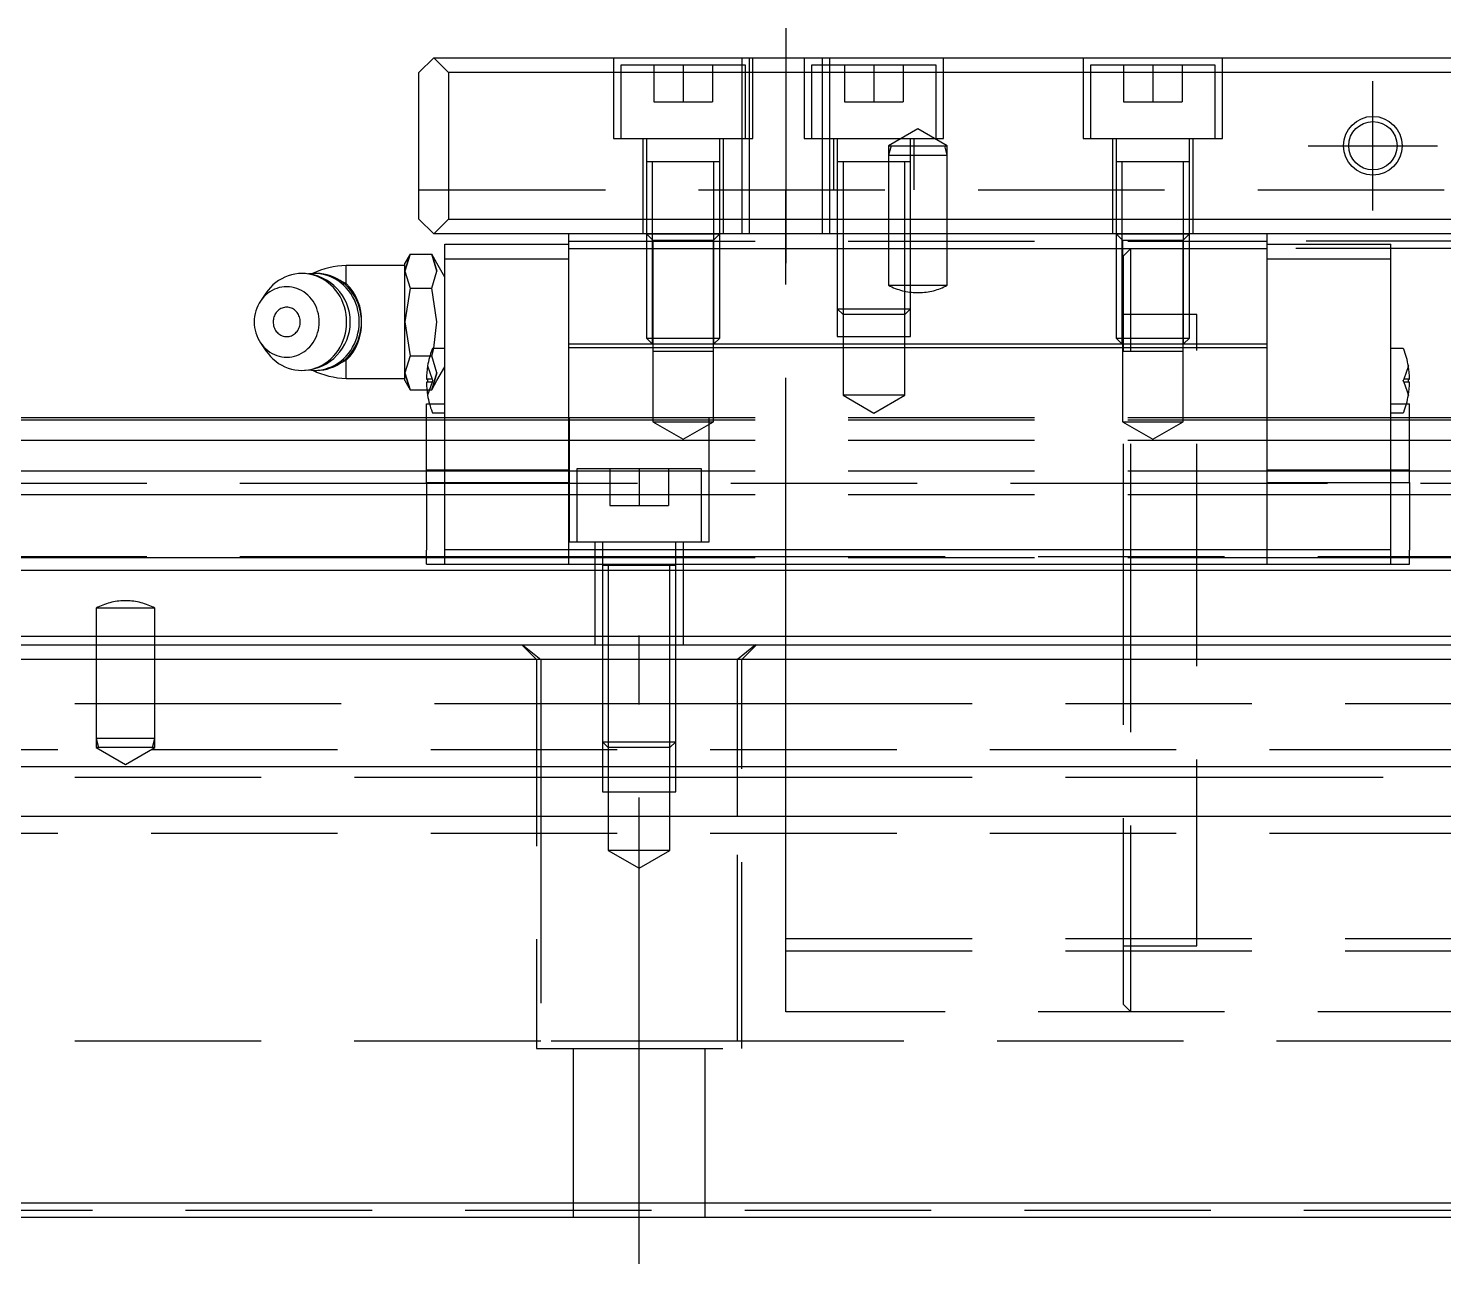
# Model space of a CAD drawing. Extents: x -8 to 904, y -330 to 120.
# Drawn here: x 218.4 to 314.8, y -299.6 to -215.4 of the extents above; entities that cross this region are included whole.
import ezdxf

# ---------------------------------------------------------------- set-up
doc = ezdxf.new("R2010")
doc.units = 0
doc.linetypes.add('CENTER', pattern=[50.8, 31.75, -6.35, 6.35, -6.35])
doc.linetypes.add('DASHED', pattern=[19.05, 12.7, -6.35])
doc.layers.get('0').update_dxf_attribs({"linetype": 'CONTINUOUS'})
doc.layers.add('CENTER', color=1, linetype='CENTER')

msp = doc.modelspace()

# ---------------------------------------------------------------- linework, layer by layer
at = {"color": 7, "linetype": 'CONTINUOUS'}
for p, q in [((246, -217.405), (245, -218.405)), ((246, -217.405), (394, -217.405)), ((247, -218.405), (246, -217.405)), ((245, -228.405), (245, -218.405)), ((393, -218.405), (247, -218.405)), ((247, -218.405), (247, -228.405)), ((297.5, -224.505), (292.5, -224.505)), ((245, -228.405), (246, -229.405)), ((246, -229.405), (247, -228.405)), ((247, -228.405), (393, -228.405)), ((394, -229.405), (246, -229.405)), ((255.2, -230.405), (255.2, -229.405)), ((302.8, -230.405), (302.8, -229.405)), ((246.768, -231.105), (246.768, -230.105)), ((246.768, -230.105), (255.2, -230.105)), ((255.2, -230.405), (302.8, -230.405)), ((255.2, -236.905), (255.2, -230.405)), ((302.8, -230.105), (311.232, -230.105)), ((302.8, -236.905), (302.8, -230.405)), ((311.232, -231.105), (311.232, -230.105)), ((244.4, -230.786), (244.043, -231.405)), ((244.4, -230.786), (244.043, -231.941)), ((244.043, -231.941), (244.043, -231.405)), ((244.401, -230.785), (244.4, -230.786)), ((244.4, -230.786), (245.865, -230.786)), ((246.222, -231.405), (245.865, -230.786)), ((246.222, -231.941), (245.865, -230.786)), ((246.768, -232.35), (246.222, -231.405)), ((246.768, -231.105), (255.2, -231.105)), ((246.768, -250.905), (246.768, -231.105)), ((302.8, -231.105), (311.232, -231.105)), ((311.232, -250.905), (311.232, -231.105)), ((235.86, -232.352), (235.644, -232.459)), ((236.083, -232.264), (235.86, -232.352)), ((236.312, -232.195), (236.083, -232.264)), ((236.545, -232.145), (236.312, -232.195)), ((236.781, -232.115), (236.545, -232.145)), ((237.018, -232.105), (236.781, -232.115)), ((237.258, -232.115), (237.018, -232.105)), ((237.495, -232.146), (237.258, -232.115)), ((237.878, -232.105), (237.466, -232.135)), ((237.73, -232.196), (237.495, -232.146)), ((237.961, -232.266), (237.73, -232.196)), ((238.117, -232.115), (237.878, -232.105)), ((238.031, -232.105), (237.878, -232.105)), ((238.185, -232.356), (237.961, -232.266)), ((238.271, -232.115), (238.031, -232.105)), ((238.355, -232.146), (238.117, -232.115)), ((238.403, -232.465), (238.185, -232.356)), ((238.508, -232.146), (238.271, -232.115)), ((238.59, -232.196), (238.355, -232.146)), ((238.743, -232.196), (238.508, -232.146)), ((238.82, -232.267), (238.59, -232.196)), ((238.973, -232.267), (238.743, -232.196)), ((239.045, -232.356), (238.82, -232.267)), ((239.198, -232.356), (238.973, -232.267)), ((239.262, -232.465), (239.045, -232.356)), ((239.415, -232.465), (239.198, -232.356)), ((239.282, -232.396), (240.043, -232.792)), ((244.043, -231.555), (240.043, -231.555)), ((240.043, -232.792), (240.043, -231.555)), ((244.043, -231.941), (244.4, -233.096)), ((244.043, -235.405), (244.043, -231.941)), ((245.865, -233.096), (246.222, -231.941)), ((234.713, -233.245), (234.565, -233.446)), ((234.838, -233.351), (234.693, -233.454)), ((234.876, -233.058), (234.713, -233.245)), ((234.99, -233.26), (234.838, -233.351)), ((235.051, -232.884), (234.876, -233.058)), ((235.148, -233.183), (234.99, -233.26)), ((235.238, -232.726), (235.051, -232.884)), ((235.312, -233.118), (235.148, -233.183)), ((235.436, -232.584), (235.238, -232.726)), ((235.479, -233.068), (235.312, -233.118)), ((235.644, -232.459), (235.436, -232.584)), ((235.649, -233.033), (235.479, -233.068)), ((235.822, -233.012), (235.649, -233.033)), ((235.995, -233.005), (235.822, -233.012)), ((236.169, -233.013), (235.995, -233.005)), ((236.341, -233.036), (236.169, -233.013)), ((236.511, -233.073), (236.341, -233.036)), ((236.678, -233.125), (236.511, -233.073)), ((236.841, -233.191), (236.678, -233.125)), ((236.998, -233.27), (236.841, -233.191)), ((237.149, -233.362), (236.998, -233.27)), ((237.293, -233.467), (237.149, -233.362)), ((238.612, -232.591), (238.403, -232.465)), ((238.811, -232.735), (238.612, -232.591)), ((238.999, -232.896), (238.811, -232.735)), ((239.174, -233.071), (238.999, -232.896)), ((239.337, -233.262), (239.174, -233.071)), ((239.471, -232.591), (239.262, -232.465)), ((239.485, -233.465), (239.337, -233.262)), ((239.624, -232.591), (239.415, -232.465)), ((239.67, -232.735), (239.471, -232.591)), ((239.823, -232.735), (239.624, -232.591)), ((239.858, -232.896), (239.67, -232.735)), ((240.011, -232.896), (239.823, -232.735)), ((240.034, -233.072), (239.858, -232.896)), ((240.187, -233.072), (240.011, -232.896)), ((240.197, -233.262), (240.034, -233.072)), ((240.35, -233.262), (240.187, -233.072)), ((240.345, -233.465), (240.197, -233.262)), ((240.498, -233.465), (240.35, -233.262)), ((244.4, -233.096), (244.043, -235.405)), ((244.4, -233.096), (245.865, -233.096)), ((246.222, -235.405), (245.865, -233.096)), ((234.015, -234.304), (233.941, -234.477)), ((234.102, -234.138), (234.015, -234.304)), ((234.201, -233.98), (234.102, -234.138)), ((234.565, -233.446), (234.201, -233.98)), ((234.309, -233.834), (234.201, -233.98)), ((234.428, -233.697), (234.309, -233.834)), ((234.556, -233.57), (234.428, -233.697)), ((234.693, -233.454), (234.556, -233.57)), ((237.43, -233.584), (237.293, -233.467)), ((237.557, -233.712), (237.43, -233.584)), ((237.674, -233.85), (237.557, -233.712)), ((237.782, -233.998), (237.674, -233.85)), ((237.878, -234.154), (237.782, -233.998)), ((237.962, -234.318), (237.878, -234.154)), ((238.035, -234.489), (237.962, -234.318)), ((239.618, -233.681), (239.485, -233.465)), ((239.735, -233.907), (239.618, -233.681)), ((239.835, -234.142), (239.735, -233.907)), ((239.918, -234.385), (239.835, -234.142)), ((240.478, -233.681), (240.345, -233.465)), ((240.595, -233.907), (240.478, -233.681)), ((240.631, -233.681), (240.498, -233.465)), ((240.695, -234.142), (240.595, -233.907)), ((240.748, -233.907), (240.631, -233.681)), ((240.778, -234.385), (240.695, -234.142)), ((240.848, -234.142), (240.748, -233.907)), ((240.931, -234.385), (240.848, -234.142)), ((233.775, -235.215), (233.768, -235.405)), ((233.796, -235.025), (233.775, -235.215)), ((233.831, -234.838), (233.796, -235.025)), ((233.879, -234.655), (233.831, -234.838)), ((233.941, -234.477), (233.879, -234.655)), ((235.065, -235.318), (235.061, -235.405)), ((235.075, -235.231), (235.065, -235.318)), ((235.093, -235.146), (235.075, -235.231)), ((235.117, -235.063), (235.093, -235.146)), ((235.148, -234.982), (235.117, -235.063)), ((235.185, -234.905), (235.148, -234.982)), ((235.229, -234.831), (235.185, -234.905)), ((235.278, -234.762), (235.229, -234.831)), ((235.332, -234.698), (235.278, -234.762)), ((235.391, -234.639), (235.332, -234.698)), ((235.455, -234.586), (235.391, -234.639)), ((235.523, -234.539), (235.455, -234.586)), ((235.595, -234.499), (235.523, -234.539)), ((235.669, -234.465), (235.595, -234.499)), ((235.746, -234.439), (235.669, -234.465)), ((235.825, -234.42), (235.746, -234.439)), ((235.905, -234.409), (235.825, -234.42)), ((235.985, -234.405), (235.905, -234.409)), ((236.066, -234.409), (235.985, -234.405)), ((236.146, -234.42), (236.066, -234.409)), ((236.224, -234.439), (236.146, -234.42)), ((236.301, -234.465), (236.224, -234.439)), ((236.376, -234.499), (236.301, -234.465)), ((236.447, -234.539), (236.376, -234.499)), ((236.515, -234.586), (236.447, -234.539)), ((236.579, -234.639), (236.515, -234.586)), ((236.639, -234.698), (236.579, -234.639)), ((236.693, -234.762), (236.639, -234.698)), ((236.742, -234.831), (236.693, -234.762)), ((236.785, -234.905), (236.742, -234.831)), ((236.823, -234.982), (236.785, -234.905)), ((236.853, -235.063), (236.823, -234.982)), ((236.878, -235.146), (236.853, -235.063)), ((236.895, -235.231), (236.878, -235.146)), ((236.906, -235.318), (236.895, -235.231)), ((236.909, -235.405), (236.906, -235.318)), ((238.095, -234.665), (238.035, -234.489)), ((238.142, -234.846), (238.095, -234.665)), ((238.175, -235.031), (238.142, -234.846)), ((238.196, -235.217), (238.175, -235.031)), ((238.203, -235.405), (238.196, -235.217)), ((239.983, -234.635), (239.918, -234.385)), ((240.03, -234.889), (239.983, -234.635)), ((240.058, -235.146), (240.03, -234.889)), ((240.067, -235.405), (240.058, -235.146)), ((240.843, -234.635), (240.778, -234.385)), ((240.889, -234.889), (240.843, -234.635)), ((240.918, -235.146), (240.889, -234.889)), ((240.927, -235.405), (240.918, -235.146)), ((240.996, -234.635), (240.931, -234.385)), ((241.043, -234.889), (240.996, -234.635)), ((241.071, -235.146), (241.043, -234.889)), ((241.08, -235.405), (241.071, -235.146)), ((233.768, -235.405), (233.775, -235.595)), ((233.775, -235.595), (233.796, -235.785)), ((233.796, -235.785), (233.831, -235.972)), ((233.831, -235.972), (233.879, -236.155)), ((233.879, -236.155), (233.941, -236.333)), ((235.061, -235.405), (235.065, -235.492)), ((235.065, -235.492), (235.075, -235.579)), ((235.075, -235.579), (235.093, -235.664)), ((235.093, -235.664), (235.117, -235.747)), ((235.117, -235.747), (235.148, -235.828)), ((235.148, -235.828), (235.185, -235.905)), ((235.185, -235.905), (235.229, -235.979)), ((235.229, -235.979), (235.278, -236.048)), ((235.278, -236.048), (235.332, -236.112)), ((235.332, -236.112), (235.391, -236.171)), ((235.391, -236.171), (235.455, -236.224)), ((235.455, -236.224), (235.523, -236.271)), ((235.523, -236.271), (235.595, -236.311)), ((236.376, -236.311), (236.447, -236.271)), ((236.447, -236.271), (236.515, -236.224)), ((236.515, -236.224), (236.579, -236.171)), ((236.579, -236.171), (236.639, -236.112)), ((236.639, -236.112), (236.693, -236.048)), ((236.693, -236.048), (236.742, -235.979)), ((236.742, -235.979), (236.785, -235.905)), ((236.785, -235.905), (236.823, -235.828)), ((236.823, -235.828), (236.853, -235.747)), ((236.853, -235.747), (236.878, -235.664)), ((236.878, -235.664), (236.895, -235.579)), ((236.895, -235.579), (236.906, -235.492)), ((236.906, -235.492), (236.909, -235.405)), ((238.035, -236.321), (238.095, -236.145)), ((238.095, -236.145), (238.142, -235.964)), ((238.142, -235.964), (238.175, -235.779)), ((238.175, -235.779), (238.196, -235.593)), ((238.196, -235.593), (238.203, -235.405)), ((239.918, -236.425), (239.983, -236.175)), ((239.983, -236.175), (240.03, -235.921)), ((240.03, -235.921), (240.058, -235.664)), ((240.058, -235.664), (240.067, -235.405)), ((240.778, -236.425), (240.843, -236.175)), ((240.843, -236.175), (240.889, -235.921)), ((240.889, -235.921), (240.918, -235.664)), ((240.918, -235.664), (240.927, -235.405)), ((240.931, -236.425), (240.996, -236.175)), ((240.996, -236.175), (241.043, -235.921)), ((241.043, -235.921), (241.071, -235.664)), ((241.071, -235.664), (241.08, -235.405)), ((244.043, -238.869), (244.043, -235.405)), ((244.043, -235.405), (244.4, -237.714)), ((246, -237.203), (246.222, -235.405)), ((233.941, -236.333), (234.015, -236.506)), ((234.015, -236.506), (234.102, -236.672)), ((234.102, -236.672), (234.201, -236.83)), ((234.201, -236.83), (234.309, -236.976)), ((234.201, -236.83), (234.565, -237.364)), ((234.309, -236.976), (234.428, -237.113)), ((234.428, -237.113), (234.556, -237.24)), ((234.556, -237.24), (234.693, -237.356)), ((235.595, -236.311), (235.669, -236.345)), ((235.669, -236.345), (235.746, -236.371)), ((235.746, -236.371), (235.825, -236.39)), ((235.825, -236.39), (235.905, -236.401)), ((235.905, -236.401), (235.985, -236.405)), ((235.985, -236.405), (236.066, -236.401)), ((236.066, -236.401), (236.146, -236.39)), ((236.146, -236.39), (236.224, -236.371)), ((236.224, -236.371), (236.301, -236.345)), ((236.301, -236.345), (236.376, -236.311)), ((237.293, -237.343), (237.43, -237.226)), ((237.43, -237.226), (237.557, -237.098)), ((237.557, -237.098), (237.674, -236.96)), ((237.674, -236.96), (237.782, -236.812)), ((237.782, -236.812), (237.878, -236.656)), ((237.878, -236.656), (237.962, -236.492)), ((237.962, -236.492), (238.035, -236.321)), ((239.485, -237.345), (239.618, -237.129)), ((239.618, -237.129), (239.735, -236.903)), ((239.735, -236.903), (239.835, -236.668)), ((239.835, -236.668), (239.918, -236.425)), ((240.345, -237.345), (240.478, -237.129)), ((240.478, -237.129), (240.595, -236.903)), ((240.498, -237.345), (240.631, -237.129)), ((240.595, -236.903), (240.695, -236.668)), ((240.631, -237.129), (240.748, -236.903)), ((240.695, -236.668), (240.778, -236.425)), ((240.748, -236.903), (240.848, -236.668)), ((240.848, -236.668), (240.931, -236.425)), ((246.768, -237.205), (245.986, -237.205)), ((255.2, -237.155), (255.2, -236.905)), ((255.2, -236.905), (302.8, -236.905)), ((255.2, -250.905), (255.2, -237.155)), ((255.2, -237.155), (302.8, -237.155)), ((302.8, -237.155), (302.8, -236.905)), ((302.8, -250.905), (302.8, -237.155)), ((312.014, -237.205), (311.232, -237.205)), ((234.565, -237.364), (234.713, -237.565)), ((234.693, -237.356), (234.838, -237.459)), ((234.713, -237.565), (234.876, -237.752)), ((234.838, -237.459), (234.99, -237.55)), ((234.876, -237.752), (235.051, -237.926)), ((234.99, -237.55), (235.148, -237.627)), ((235.051, -237.926), (235.238, -238.084)), ((235.148, -237.627), (235.312, -237.692)), ((235.238, -238.084), (235.437, -238.226)), ((235.312, -237.692), (235.479, -237.742)), ((235.479, -237.742), (235.649, -237.777)), ((235.649, -237.777), (235.822, -237.798)), ((235.822, -237.798), (235.995, -237.805)), ((235.995, -237.805), (236.169, -237.797)), ((236.169, -237.797), (236.341, -237.774)), ((236.341, -237.774), (236.511, -237.737)), ((236.511, -237.737), (236.678, -237.685)), ((236.678, -237.685), (236.841, -237.619)), ((236.841, -237.619), (236.998, -237.54)), ((236.998, -237.54), (237.149, -237.448)), ((237.149, -237.448), (237.293, -237.343)), ((238.403, -238.345), (238.612, -238.219)), ((238.612, -238.219), (238.811, -238.075)), ((238.811, -238.075), (238.999, -237.914)), ((238.999, -237.914), (239.174, -237.738)), ((239.174, -237.738), (239.337, -237.548)), ((239.262, -238.345), (239.471, -238.219)), ((240.043, -238.018), (239.283, -238.414)), ((239.337, -237.548), (239.485, -237.345)), ((239.415, -238.345), (239.624, -238.219)), ((239.471, -238.219), (239.67, -238.075)), ((239.624, -238.219), (239.823, -238.075)), ((239.67, -238.075), (239.858, -237.914)), ((239.823, -238.075), (240.011, -237.914)), ((239.858, -237.914), (240.034, -237.738)), ((240.011, -237.914), (240.187, -237.738)), ((240.034, -237.738), (240.197, -237.548)), ((240.043, -239.255), (240.043, -238.018)), ((240.187, -237.738), (240.35, -237.548)), ((240.197, -237.548), (240.345, -237.345)), ((240.35, -237.548), (240.498, -237.345)), ((244.4, -237.714), (244.043, -238.869)), ((244.4, -237.714), (245.743, -237.714)), ((235.437, -238.226), (235.644, -238.351)), ((235.644, -238.351), (235.86, -238.458)), ((235.86, -238.458), (236.084, -238.546)), ((236.084, -238.546), (236.312, -238.615)), ((236.312, -238.615), (236.545, -238.665)), ((236.545, -238.665), (236.781, -238.695)), ((236.781, -238.695), (237.019, -238.705)), ((237.019, -238.705), (237.258, -238.695)), ((237.258, -238.695), (237.496, -238.664)), ((237.466, -238.675), (237.878, -238.705)), ((237.496, -238.664), (237.73, -238.614)), ((237.73, -238.614), (237.961, -238.543)), ((237.878, -238.705), (238.117, -238.695)), ((237.878, -238.705), (238.031, -238.705)), ((237.961, -238.543), (238.185, -238.454)), ((238.031, -238.705), (238.271, -238.695)), ((238.117, -238.695), (238.355, -238.664)), ((238.185, -238.454), (238.403, -238.345)), ((238.271, -238.695), (238.508, -238.664)), ((238.355, -238.664), (238.59, -238.614)), ((238.508, -238.664), (238.743, -238.614)), ((238.59, -238.614), (238.82, -238.543)), ((238.743, -238.614), (238.973, -238.543)), ((238.82, -238.543), (239.045, -238.454)), ((238.973, -238.543), (239.198, -238.454)), ((239.045, -238.454), (239.262, -238.345)), ((239.198, -238.454), (239.415, -238.345)), ((244.043, -239.405), (244.043, -238.869)), ((244.043, -238.869), (244.4, -240.024)), ((240.043, -239.255), (244.043, -239.255)), ((244.043, -239.405), (244.4, -240.024)), ((244.4, -240.024), (244.401, -240.025)), ((244.4, -240.024), (245.533, -240.024)), ((245.502, -239.305), (245.584, -239.305)), ((245.584, -239.505), (245.502, -239.505)), ((245.584, -239.305), (245.584, -239.505)), ((312.416, -239.505), (312.416, -239.305)), ((312.416, -239.305), (312.498, -239.305)), ((312.498, -239.505), (312.416, -239.505)), ((245.5, -240.975), (245.709, -240.975)), ((245.5, -243.575), (245.5, -240.975)), ((312.291, -240.975), (312.5, -240.975)), ((312.5, -243.575), (312.5, -240.975)), ((0, -241.905), (245.5, -241.905)), ((0, -242.069), (245.5, -242.069)), ((245.986, -241.605), (246.768, -241.605)), ((311.232, -241.605), (312.014, -241.605)), ((312.5, -241.905), (327.5, -241.905)), ((312.5, -242.069), (327.5, -242.069)), ((0, -243.467), (245.5, -243.467)), ((245.5, -245.488), (245.5, -243.575)), ((312.5, -243.467), (327.5, -243.467)), ((312.5, -245.488), (312.5, -243.575)), ((0, -245.543), (245.5, -245.543)), ((245.5, -246.333), (245.5, -245.488)), ((245.5, -245.488), (246.768, -245.488)), ((311.232, -245.488), (312.5, -245.488)), ((312.5, -246.333), (312.5, -245.488)), ((312.5, -245.543), (327.5, -245.543)), ((245.5, -246.333), (245.5, -250.943)), ((245.5, -246.333), (246.768, -246.333)), ((311.232, -246.333), (312.5, -246.333)), ((312.5, -246.333), (312.5, -250.943)), ((0, -247.164), (245.5, -247.164)), ((312.5, -247.164), (327.5, -247.164)), ((0, -251.457), (245.5, -251.457)), ((245.5, -251.905), (245.5, -250.943)), ((246.768, -251.905), (246.768, -250.905)), ((246.768, -250.905), (255.2, -250.905)), ((255.2, -251.905), (255.2, -250.905)), ((255.2, -250.905), (302.8, -250.905)), ((302.8, -250.905), (311.232, -250.905)), ((302.8, -251.905), (302.8, -250.905)), ((311.232, -251.905), (311.232, -250.905)), ((312.5, -251.905), (312.5, -250.943)), ((312.5, -251.457), (327.5, -251.457)), ((0, -252.305), (640, -252.305)), ((245.5, -251.905), (246.768, -251.905)), ((246.768, -251.905), (255.2, -251.905)), ((255.2, -251.905), (302.8, -251.905)), ((262.5, -252.005), (257.5, -252.005)), ((302.8, -251.905), (311.232, -251.905)), ((311.232, -251.905), (312.5, -251.905)), ((0, -256.805), (640, -256.805)), ((1, -257.405), (639, -257.405)), ((638, -258.405), (2, -258.405)), ((638, -265.705), (2, -265.705)), ((638, -269.105), (2, -269.105)), ((2, -295.405), (638, -295.405)), ((639, -296.405), (1, -296.405))]:
    msp.add_line(p, q, dxfattribs=at)
at = {"color": 3, "linetype": 'DASHED'}
for p, q in [((258.25, -217.405), (258.25, -222.905)), ((258.75, -217.905), (258.75, -222.905)), ((267.25, -217.905), (258.75, -217.905)), ((261, -217.905), (261, -220.405)), ((263, -217.905), (263, -220.405)), ((265, -217.905), (265, -220.405)), ((267, -217.405), (267, -217.905)), ((267, -217.905), (267, -222.905)), ((267.25, -222.905), (267.25, -217.905)), ((267.5, -217.405), (267.5, -229.405)), ((267.75, -222.905), (267.75, -217.405)), ((271.25, -217.405), (271.25, -222.905)), ((271.75, -217.905), (271.75, -222.905)), ((273, -217.905), (271.75, -217.905)), ((272.5, -229.405), (272.5, -217.405)), ((273, -229.405), (273, -217.405)), ((280.25, -217.905), (273, -217.905)), ((274, -217.905), (274, -220.405)), ((276, -217.905), (276, -220.405)), ((278, -217.905), (278, -220.405)), ((280.25, -222.905), (280.25, -217.905)), ((280.75, -222.905), (280.75, -217.405)), ((290.25, -217.405), (290.25, -222.905)), ((290.75, -217.905), (290.75, -222.905)), ((299.25, -217.905), (290.75, -217.905)), ((293, -217.905), (293, -220.405)), ((295, -217.905), (295, -220.405)), ((297, -217.905), (297, -220.405)), ((299.25, -222.905), (299.25, -217.905)), ((299.75, -222.905), (299.75, -217.405)), ((261, -220.405), (263, -220.405)), ((263, -220.405), (265, -220.405)), ((274, -220.405), (276, -220.405)), ((276, -220.405), (278, -220.405)), ((293, -220.405), (295, -220.405)), ((295, -220.405), (297, -220.405)), ((279, -222.25), (277, -223.405)), ((281, -223.405), (279, -222.25)), ((258.25, -222.905), (267.75, -222.905)), ((260.25, -222.905), (260.25, -229.405)), ((260.5, -222.905), (260.5, -224.505)), ((265.5, -224.505), (265.5, -222.905)), ((265.75, -229.405), (265.75, -222.905)), ((267, -222.905), (267, -229.405)), ((271.25, -222.905), (280.75, -222.905)), ((273.25, -222.905), (273.25, -226.405)), ((273.5, -222.905), (273.5, -224.505)), ((277, -223.405), (277, -224.035)), ((277.169, -223.405), (277, -224.035)), ((277, -223.405), (281, -223.405)), ((278.5, -223.405), (278.5, -222.905)), ((278.5, -224.505), (278.5, -223.405)), ((278.75, -226.405), (278.75, -222.905)), ((281, -224.035), (280.831, -223.405)), ((281, -224.035), (281, -223.405)), ((290.25, -222.905), (299.75, -222.905)), ((292.25, -222.905), (292.25, -229.405)), ((292.5, -222.905), (292.5, -224.505)), ((297.5, -224.505), (297.5, -222.905)), ((297.75, -229.405), (297.75, -222.905)), ((260.5, -224.5), (260.5, -224.505)), ((260.5, -224.505), (260.5, -229.405)), ((260.5, -224.505), (260.5, -224.51)), ((265.5, -224.505), (260.5, -224.505)), ((265.5, -224.505), (260.5, -224.505)), ((265.5, -224.505), (260.5, -224.505)), ((260.9, -224.505), (260.9, -229.405)), ((265.1, -229.405), (265.1, -224.505)), ((265.5, -224.505), (265.5, -224.5)), ((265.5, -229.405), (265.5, -224.505)), ((265.5, -224.51), (265.5, -224.505)), ((273.5, -224.5), (273.5, -224.505)), ((273.5, -224.505), (273.5, -226.405)), ((273.5, -224.505), (273.5, -224.51)), ((277, -224.505), (273.5, -224.505)), ((278.5, -224.505), (273.5, -224.505)), ((278.5, -224.505), (273.5, -224.505)), ((273.9, -224.505), (273.9, -226.405)), ((277, -224.035), (277, -229.405)), ((277, -224.035), (281, -224.035)), ((278.5, -224.505), (277, -224.505)), ((278.1, -226.405), (278.1, -224.505)), ((278.5, -224.505), (278.5, -224.5)), ((278.5, -226.405), (278.5, -224.505)), ((278.5, -224.51), (278.5, -224.505)), ((281, -229.405), (281, -224.035)), ((292.5, -224.5), (292.5, -224.505)), ((292.5, -224.505), (292.5, -224.51)), ((292.5, -224.505), (292.5, -229.405)), ((297.5, -224.505), (292.5, -224.505)), ((292.9, -224.505), (292.9, -229.405)), ((297.1, -229.405), (297.1, -224.505)), ((297.5, -224.505), (297.5, -224.5)), ((297.5, -224.51), (297.5, -224.505)), ((297.5, -229.405), (297.5, -224.505)), ((245, -226.405), (395, -226.405)), ((270, -229.405), (270, -226.405)), ((273.5, -226.405), (273.5, -234.505)), ((273.5, -226.405), (273.5, -234.505)), ((273.9, -226.405), (273.9, -234.905)), ((278.1, -234.905), (278.1, -226.405)), ((278.5, -234.505), (278.5, -226.405)), ((278.5, -234.505), (278.5, -226.405)), ((260.5, -229.405), (260.938, -229.843)), ((260.5, -229.405), (260.5, -236.505)), ((260.5, -229.405), (265.5, -229.405)), ((260.9, -229.405), (260.9, -236.905)), ((265.062, -229.843), (265.5, -229.405)), ((265.1, -236.905), (265.1, -229.405)), ((265.5, -236.505), (265.5, -229.405)), ((270, -251.905), (270, -229.405)), ((277, -229.405), (277, -232.905)), ((281, -232.905), (281, -229.405)), ((292.5, -229.405), (292.938, -229.843)), ((292.5, -229.405), (292.5, -236.505)), ((292.5, -229.405), (297.5, -229.405)), ((292.9, -229.405), (292.9, -236.905)), ((297.062, -229.843), (297.5, -229.405)), ((297.1, -236.905), (297.1, -229.405)), ((297.5, -236.505), (297.5, -229.405)), ((255.2, -229.905), (302.8, -229.905)), ((260.938, -229.843), (260.938, -237.405)), ((260.938, -229.843), (265.062, -229.843)), ((265.062, -237.405), (265.062, -229.843)), ((292.938, -229.843), (292.938, -237.405)), ((292.938, -229.843), (297.062, -229.843)), ((293.5, -230.405), (293, -230.905)), ((293.5, -256.405), (293.5, -230.405)), ((297.062, -237.405), (297.062, -229.843)), ((337.2, -229.905), (302.8, -229.905)), ((336.5, -230.405), (302.8, -230.405)), ((244.043, -231.941), (244.4, -230.786)), ((245.865, -230.786), (246.222, -231.941)), ((293, -256.405), (293, -230.905)), ((277, -232.905), (281, -232.905)), ((278.937, -233.405), (279.063, -233.405)), ((273.5, -234.505), (273.9, -234.905)), ((273.5, -234.505), (273.5, -236.405)), ((273.5, -234.505), (278.5, -234.505)), ((273.9, -234.905), (273.9, -236.405)), ((278.1, -234.905), (273.9, -234.905)), ((278.1, -234.905), (278.5, -234.505)), ((278.1, -236.405), (278.1, -234.905)), ((278.5, -236.405), (278.5, -234.505)), ((298, -234.905), (293, -234.905)), ((298, -256.405), (298, -234.905)), ((245.865, -237.714), (246, -237.203)), ((260.5, -236.505), (260.9, -236.905)), ((260.5, -236.505), (265.5, -236.505)), ((265.1, -236.905), (265.5, -236.505)), ((273.5, -236.405), (278.5, -236.405)), ((273.9, -236.405), (273.9, -240.405)), ((278.1, -240.405), (278.1, -236.405)), ((292.5, -236.505), (292.9, -236.905)), ((292.5, -236.505), (297.5, -236.505)), ((297.1, -236.905), (297.5, -236.505)), ((245.743, -237.714), (245.865, -237.714)), ((246.222, -238.869), (245.865, -237.714)), ((260.933, -237.405), (260.933, -242.205)), ((260.933, -237.405), (265.067, -237.405)), ((265.067, -242.205), (265.067, -237.405)), ((292.933, -237.405), (292.933, -242.205)), ((292.933, -237.405), (297.067, -237.405)), ((297.067, -242.205), (297.067, -237.405)), ((244.4, -240.024), (244.043, -238.869)), ((245.584, -238.407), (245.9, -239.305)), ((246.222, -238.869), (245.865, -240.024)), ((245.865, -240.024), (246.222, -238.869)), ((246.222, -239.405), (246.768, -238.46)), ((312.416, -238.407), (312.1, -239.305)), ((245.533, -240.024), (245.865, -240.024)), ((245.9, -239.305), (245.584, -239.305)), ((245.9, -239.505), (245.584, -240.403)), ((245.9, -239.505), (245.584, -239.505)), ((245.865, -240.024), (246.222, -239.405)), ((245.9, -239.305), (245.935, -239.405)), ((245.9, -239.505), (245.935, -239.405)), ((312.1, -239.305), (312.065, -239.405)), ((312.1, -239.505), (312.065, -239.405)), ((312.416, -239.305), (312.1, -239.305)), ((312.1, -239.505), (312.416, -240.403)), ((312.416, -239.505), (312.1, -239.505)), ((245.709, -240.975), (246.768, -240.975)), ((273.9, -240.405), (276, -241.617)), ((278.1, -240.405), (273.9, -240.405)), ((276, -241.617), (278.1, -240.405)), ((311.232, -240.975), (312.291, -240.975)), ((245.5, -241.905), (246.768, -241.905)), ((245.5, -242.069), (246.768, -242.069)), ((246.768, -241.905), (255.2, -241.905)), ((246.768, -242.069), (255.2, -242.069)), ((255.2, -241.905), (302.8, -241.905)), ((255.2, -242.069), (302.8, -242.069)), ((255.25, -250.405), (255.25, -241.905)), ((264.75, -241.905), (264.75, -250.405)), ((302.8, -241.905), (311.232, -241.905)), ((302.8, -242.069), (311.232, -242.069)), ((311.232, -241.905), (312.5, -241.905)), ((311.232, -242.069), (312.5, -242.069)), ((260.933, -242.205), (263, -243.398)), ((260.933, -242.205), (265.067, -242.205)), ((263, -243.398), (265.067, -242.205)), ((292.933, -242.205), (295, -243.398)), ((292.933, -242.205), (297.067, -242.205)), ((295, -243.398), (297.067, -242.205)), ((245.5, -243.467), (246.768, -243.467)), ((246.768, -243.467), (255.2, -243.467)), ((255.2, -243.467), (302.8, -243.467)), ((302.8, -243.467), (311.232, -243.467)), ((311.232, -243.467), (312.5, -243.467)), ((245.5, -245.543), (246.768, -245.543)), ((246.768, -245.488), (255.2, -245.488)), ((246.768, -245.543), (255.2, -245.543)), ((255.2, -245.543), (302.8, -245.543)), ((255.75, -245.405), (255.75, -250.405)), ((264.25, -245.405), (255.75, -245.405)), ((258, -245.405), (258, -247.905)), ((260, -245.405), (260, -247.905)), ((262, -245.405), (262, -247.905)), ((264.25, -250.405), (264.25, -245.405)), ((302.8, -245.488), (311.232, -245.488)), ((302.8, -245.543), (311.232, -245.543)), ((311.232, -245.543), (312.5, -245.543)), ((245.5, -246.405), (204.75, -246.405)), ((246.768, -246.405), (245.5, -246.405)), ((246.768, -246.333), (255.2, -246.333)), ((255.2, -246.405), (246.768, -246.405)), ((255.25, -246.405), (255.2, -246.405)), ((255.75, -246.405), (255.25, -246.405)), ((298, -246.405), (255.75, -246.405)), ((345, -246.405), (298, -246.405)), ((302.8, -246.333), (311.232, -246.333)), ((245.5, -247.164), (246.768, -247.164)), ((246.768, -247.164), (255.2, -247.164)), ((255.2, -247.164), (302.8, -247.164)), ((302.8, -247.164), (311.232, -247.164)), ((311.232, -247.164), (312.5, -247.164)), ((258, -247.905), (260, -247.905)), ((260, -247.905), (262, -247.905)), ((264.75, -250.405), (255.25, -250.405)), ((257, -251.905), (257, -250.405)), ((257.5, -250.405), (257.5, -251.905)), ((262.5, -251.905), (262.5, -250.405)), ((263, -250.405), (263, -251.905)), ((245.5, -251.405), (203, -251.405)), ((246.768, -251.405), (245.5, -251.405)), ((245.5, -251.457), (246.768, -251.457)), ((255.2, -251.405), (246.768, -251.405)), ((246.768, -251.457), (255.2, -251.457)), ((257, -251.405), (255.2, -251.405)), ((255.2, -251.457), (302.8, -251.457)), ((257.5, -251.405), (257, -251.405)), ((262.5, -251.405), (257.5, -251.405)), ((263, -251.405), (262.5, -251.405)), ((270, -251.405), (263, -251.405)), ((338, -251.405), (270, -251.405)), ((302.8, -251.457), (311.232, -251.457)), ((311.232, -251.457), (312.5, -251.457)), ((257, -257.405), (257, -251.905)), ((257.5, -251.905), (257.5, -252.005)), ((257.5, -252), (257.5, -252.005)), ((257.5, -252.005), (257.5, -257.405)), ((257.5, -252.005), (257.5, -252.01)), ((262.5, -252.005), (257.5, -252.005)), ((257.9, -252.005), (257.9, -257.405)), ((262.1, -257.405), (262.1, -252.005)), ((262.5, -252.005), (262.5, -251.905)), ((262.5, -252.005), (262.5, -252)), ((262.5, -257.405), (262.5, -252.005)), ((262.5, -252.01), (262.5, -252.005)), ((263, -251.905), (263, -257.405)), ((270, -257.405), (270, -251.905)), ((225.063, -254.405), (224.937, -254.405)), ((223, -254.905), (223, -257.405)), ((227, -254.905), (223, -254.905)), ((227, -257.405), (227, -254.905)), ((293, -281.905), (293, -256.405)), ((293.5, -282.405), (293.5, -256.405)), ((298, -277.905), (298, -256.405)), ((223, -257.405), (223, -263.775)), ((227, -263.775), (227, -257.405)), ((252, -257.405), (253, -258.405)), ((252.063, -257.405), (253.292, -258.405)), ((257.5, -257.405), (257.5, -264.005)), ((257.5, -257.405), (257.5, -264.005)), ((257.9, -257.405), (257.9, -264.405)), ((262.1, -264.405), (262.1, -257.405)), ((262.5, -264.005), (262.5, -257.405)), ((262.5, -264.005), (262.5, -257.405)), ((267.937, -257.405), (266.708, -258.405)), ((267, -258.405), (268, -257.405)), ((270, -265.705), (270, -257.405)), ((253, -258.405), (253, -284.905)), ((253.292, -258.405), (253.292, -265.705)), ((266.708, -265.705), (266.708, -258.405)), ((267, -284.905), (267, -258.405)), ((202.5, -261.405), (223, -261.405)), ((223, -261.405), (227, -261.405)), ((227, -261.405), (253.292, -261.405)), ((253.292, -261.405), (257.5, -261.405)), ((257.5, -261.405), (257.9, -261.405)), ((257.9, -261.405), (262.1, -261.405)), ((262.1, -261.405), (262.5, -261.405)), ((262.5, -261.405), (266.708, -261.405)), ((266.708, -261.405), (270, -261.405)), ((270, -261.405), (338, -261.405)), ((223, -263.775), (223, -264.405)), ((223, -263.775), (223.169, -264.405)), ((227, -263.775), (223, -263.775)), ((226.831, -264.405), (227, -263.775)), ((227, -264.405), (227, -263.775)), ((257.5, -264.005), (257.9, -264.405)), ((257.5, -264.005), (257.5, -265.705)), ((257.5, -264.005), (262.5, -264.005)), ((262.1, -264.405), (262.5, -264.005)), ((262.5, -265.705), (262.5, -264.005)), ((639.5, -264.555), (0.5, -264.555)), ((223, -264.405), (225, -265.56)), ((227, -264.405), (223, -264.405)), ((225, -265.56), (227, -264.405)), ((257.9, -264.405), (257.9, -267.405)), ((262.1, -264.405), (257.9, -264.405)), ((262.1, -267.405), (262.1, -264.405)), ((253.292, -265.705), (253.292, -269.105)), ((257.5, -265.705), (257.5, -267.405)), ((262.5, -267.405), (262.5, -265.705)), ((266.708, -269.105), (266.708, -265.705)), ((270, -269.105), (270, -265.705)), ((202.5, -266.405), (253.292, -266.405)), ((253.292, -266.405), (257.5, -266.405)), ((257.5, -266.405), (262.5, -266.405)), ((262.5, -266.405), (266.708, -266.405)), ((266.708, -266.405), (270, -266.405)), ((270, -266.405), (298, -266.405)), ((298, -266.405), (338, -266.405)), ((257.5, -267.405), (262.5, -267.405)), ((257.9, -267.405), (257.9, -271.405)), ((262.1, -271.405), (262.1, -267.405)), ((253.292, -269.105), (253.292, -284.405)), ((266.708, -284.405), (266.708, -269.105)), ((270, -277.405), (270, -269.105)), ((639.5, -270.255), (0.5, -270.255)), ((257.9, -271.405), (260, -272.617)), ((262.1, -271.405), (257.9, -271.405)), ((260, -272.617), (262.1, -271.405)), ((270, -282.405), (270, -277.405)), ((270, -277.405), (338, -277.405)), ((270, -278.251), (337.5, -278.251)), ((293, -277.905), (298, -277.905)), ((338, -282.405), (270, -282.405)), ((293, -281.905), (293.5, -282.405)), ((253.292, -284.405), (146.708, -284.405)), ((266.708, -284.405), (253.292, -284.405)), ((373.292, -284.405), (266.708, -284.405)), ((253, -284.905), (267, -284.905)), ((255.5, -284.905), (255.5, -296.405)), ((264.5, -296.405), (264.5, -284.905)), ((0.5, -295.905), (639.5, -295.905))]:
    msp.add_line(p, q, dxfattribs=at)
at = {"color": 3, "linetype": 'CONTINUOUS'}
msp.add_circle((310, -223.405), 2, dxfattribs=at)
at = {"color": 7, "linetype": 'CONTINUOUS'}
msp.add_circle((310, -223.405), 1.65, dxfattribs=at)
for centre, radius, start, end in [((237.019, -235.405), 3.3, 359.99998, 87.06257), ((240.271, -237.551), 6, 92.17859, 114.894), ((237.667, -235.248), 3.417, 357.30626, 45.94242), ((237.019, -235.405), 3.3, 272.91343, 0.00002), ((237.627, -235.547), 3.456, 314.35647, 2.2964), ((245.986, -237.305), 0.1, 90, 159.14941), ((312.014, -237.305), 0.1, 20.85059, 90), ((251.5, -239.405), 6, 159.14941, 170.40593), ((306.5, -239.405), 6, 9.59407, 20.85059), ((240.271, -233.259), 6, 245.106, 267.82141), ((251.5, -239.405), 5.999, 170.42033, 179.04489), ((306.5, -239.405), 5.999, 0.95511, 9.57967), ((251.5, -239.405), 5.999, 180.95511, 189.57967), ((306.5, -239.405), 5.999, 350.42033, 359.04489), ((251.5, -239.405), 6, 189.59407, 200.85059), ((306.5, -239.405), 6, 339.14941, 350.40593), ((245.986, -241.505), 0.1, 200.85059, 270), ((312.014, -241.505), 0.1, 270, 339.14941)]:
    msp.add_arc(centre, radius, start, end, dxfattribs=at)
at = {"color": 3, "linetype": 'DASHED'}
for centre, start, end in [((278.937, -229.405), 241.03047, 270), ((279.063, -229.405), 270, 298.96953), ((224.937, -258.405), 90, 118.96953), ((225.063, -258.405), 61.03047, 90)]:
    msp.add_arc(centre, 4, start, end, dxfattribs=at)
at = {"layer": 'CENTER', "color": 1, "linetype": 'CENTER'}
for p, q in [((270, -215.405), (270, -231.405)), ((310, -227.805), (310, -219.005)), ((305.6, -223.405), (314.4, -223.405)), ((260, -299.555), (260, -256.755))]:
    msp.add_line(p, q, dxfattribs=at)

doc.saveas('drawing.dxf')
